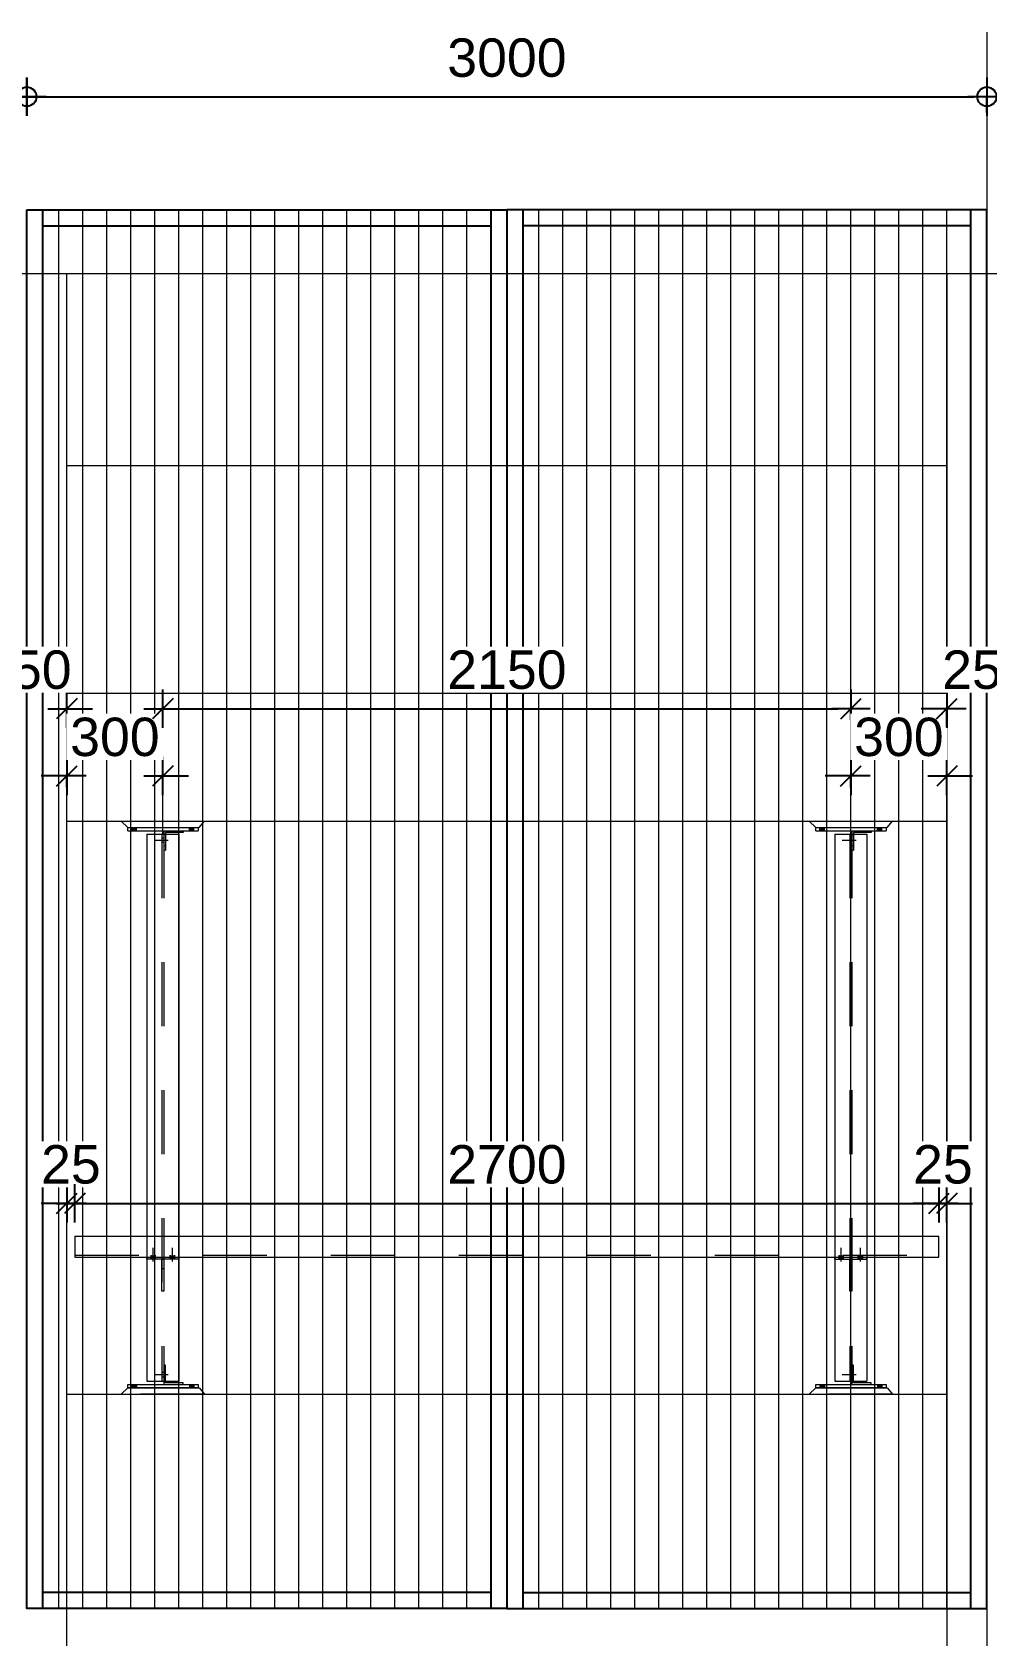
# Model space of a CAD drawing. Header units: millimetres. Extents: x 663313 to 1226001, y 1431724 to 1620898.
# Drawn here: x 663665.2 to 663668.18, y 1524735.12 to 1524740.13 of the extents above; entities that cross this region are included whole.
import ezdxf

# ---------------------------------------------------------------- set-up
doc = ezdxf.new("R2010")
doc.units = ezdxf.units.MM
for name, pattern in [('Grid Line', [22.225, 12.7, -3.175, 3.175, -3.175]), ('HIDDEN', [0.375, 0.25, -0.125]), ('XKITLINE00', [0]), ('XKITLINE02', [4, 2, -2])]:
    doc.linetypes.add(name, pattern=pattern)
doc.layers.get('Defpoints').update_dxf_attribs({"color": 140})
doc.layers.add('000 - D I M', color=1, linetype='Continuous')
doc.layers.add('DIM', color=1, linetype='Continuous')
for name, color, linetype, lineweight in [('A-FLOR-E', 2, 'Continuous', 9), ('A-GENM', 29, 'Continuous', 9), ('Bolt', 7, 'Continuous', 0), ('Part', 2, 'Continuous', 0), ('S-GRID', 1, 'Continuous', 9)]:
    doc.layers.add(name, color=color, linetype=linetype, lineweight=lineweight)
doc.styles.add('Arial', font='arial.ttf')
doc.dimstyles.new('Dim - 40 - Cen', dxfattribs={"dimscale": 0.04, "dimtxt": 3, "dimasz": 1, "dimexe": 0, "dimexo": 2.5, "dimgap": 1.5, "dimtad": 1, "dimdec": 0, "dimlfac": 1000, "dimzin": 1, "dimdsep": 46, "dimtxsty": 'Arial', "dimblk": 'CEN1', "dimcen": 0.09, "dimclrd": 1, "dimclre": 49, "dimclrt": 3, "dimadec": 0, "dimazin": 0, "dimtfac": 1, "dimtdec": 0, "dimtix": 1, "dimtofl": 0, "dimtmove": 2, "dimatfit": 3, "dimfxl": 1, "dimtfill": 1, "dimtfillclr": 256, "dimtolj": 1, "dimtzin": 0, "dimarcsym": 0})
doc.dimstyles.new('Dim - 40 - End', dxfattribs={"dimscale": 0.04, "dimtxt": 3, "dimasz": 1, "dimexe": 0, "dimexo": 2.5, "dimgap": 1.5, "dimtad": 1, "dimdec": 0, "dimlfac": 1000, "dimzin": 1, "dimdsep": 46, "dimtxsty": 'Arial', "dimblk": 'END', "dimcen": 0.09, "dimclrd": 1, "dimclre": 49, "dimclrt": 3, "dimadec": 0, "dimazin": 0, "dimtfac": 1, "dimtdec": 0, "dimtix": 1, "dimtofl": 0, "dimtmove": 2, "dimatfit": 3, "dimfxl": 1, "dimtfill": 1, "dimtfillclr": 256, "dimtolj": 1, "dimtzin": 0, "dimarcsym": 0})

# ---------------------------------------------------------------- blocks, each defined once
blk = doc.blocks.new('GM_Louver Grill Vertical Z1 - Z Profile-18225337-ENT 4 ELE-4 sheet')
at = {"layer": 'A-GENM', "color": 39}
blk.add_line((131839.2, 105680), (131839.2, 110050), dxfattribs=at)
blk = doc.blocks.new('4')
at = {"layer": 'DIM'}
for p, q in [((133213.9, 105680), (133213.9, 110050)), ((134614.2, 110050), (134614.2, 105680)), ((134714.2, 110050), (134714.2, 105680)), ((136114.5, 105680), (136114.5, 110050)), ((133213.9, 110000), (134614.2, 110000)), ((136114.5, 110000), (134714.2, 110000)), ((134614.2, 105730), (133213.9, 105730)), ((134714.2, 105730), (136114.5, 105730))]:
    blk.add_line(p, q, dxfattribs=at)
for points in [[(133163.9, 110050), (134664.2, 110050), (134664.2, 105680), (133163.9, 105680)], [(136164.5, 110050), (134664.2, 110050), (134664.2, 105680), (136164.5, 105680)]]:
    blk.add_lwpolyline(points, close=True, dxfattribs=at)
at = {"layer": 'A-GENM'}
for p in [(1425, 0), (1500, 0), (1575, 0), (1650, 0), (1725, 0), (1800, 0), (1875, 0), (1950, 0), (2025, 0), (2100, 0), (2175, 0), (2250, 0), (2325, 0), (2400, 0), (2475, 0), (2550, 0), (2625, 0), (2700, 0), (2925, 0), (3000, 0), (3075, 0), (3150, 0), (3225, 0), (3300, 0), (3375, 0), (3450, 0), (3525, 0), (3600, 0), (3675, 0), (3750, 0), (3825, 0), (3900, 0), (3975, 0), (4050, 0), (4125, 0), (4200, 0)]:
    blk.add_blockref('GM_Louver Grill Vertical Z1 - Z Profile-18225337-ENT 4 ELE-4 sheet', p, dxfattribs=at)
blk = doc.blocks.new('*A3166292')
at = {"layer": 'Part', "linetype": 'XKITLINE00', "lineweight": 0}
for p, q in [((471.413366, 88.530227), (471.413366, 87.880227)), ((471.413366, 88.530227), (498.413366, 88.530227)), ((498.413366, 87.880227), (498.413366, 88.530227)), ((471.413366, 87.880227), (498.413366, 87.880227))]:
    blk.add_line(p, q, dxfattribs=at)
at = {"layer": 'Part', "linetype": 'XKITLINE02', "lineweight": 0}
blk.add_line((471.413366, 87.940227), (498.413366, 87.940227), dxfattribs=at)
blk = doc.blocks.new('*A3170293')
at = {"layer": 'Part', "linetype": 'XKITLINE00', "lineweight": 0}
for p, q in [((473.663364, 101.130227), (473.663364, 88.530227)), ((473.663364, 101.130227), (474.663364, 101.130227)), ((474.663364, 101.130227), (474.663364, 88.530227)), ((473.663364, 87.820227), (473.663364, 84.030227)), ((474.663364, 87.820227), (474.663364, 84.030227)), ((473.663364, 84.030227), (474.663364, 84.030227))]:
    blk.add_line(p, q, dxfattribs=at)
at = {"layer": 'Part', "linetype": 'XKITLINE02', "lineweight": 0}
for p, q in [((474.133364, 101.130227), (474.133364, 84.030227)), ((474.193364, 101.130227), (474.193364, 84.030227)), ((473.663364, 88.530227), (473.663364, 87.820227)), ((474.663364, 88.530227), (474.663364, 87.820227))]:
    blk.add_line(p, q, dxfattribs=at)
blk = doc.blocks.new('*A3171294')
at = {"layer": 'Part', "linetype": 'XKITLINE00', "lineweight": 0}
for p, q in [((495.163364, 101.130227), (495.163364, 88.530227)), ((495.163364, 101.130227), (496.163364, 101.130227)), ((496.163364, 101.130227), (496.163364, 88.530227)), ((495.163364, 87.820227), (495.163364, 84.030227)), ((496.163364, 87.820227), (496.163364, 84.030227)), ((495.163364, 84.030227), (496.163364, 84.030227))]:
    blk.add_line(p, q, dxfattribs=at)
at = {"layer": 'Part', "linetype": 'XKITLINE02', "lineweight": 0}
for p, q in [((495.633364, 101.130227), (495.633364, 84.030227)), ((495.693364, 101.130227), (495.693364, 84.030227)), ((495.163364, 88.530227), (495.163364, 87.820227)), ((496.163364, 88.530227), (496.163364, 87.820227))]:
    blk.add_line(p, q, dxfattribs=at)
blk = doc.blocks.new('*A3180296')
at = {"layer": 'Part', "linetype": 'XKITLINE02', "lineweight": 0}
for p, q in [((495.743364, 84.530227), (495.693364, 84.530227)), ((495.693364, 84.530227), (495.693364, 84.030227)), ((495.743364, 84.030227), (495.743364, 84.530227)), ((495.693364, 83.930227), (496.293364, 83.930227))]:
    blk.add_line(p, q, dxfattribs=at)
at = {"layer": 'Part', "linetype": 'XKITLINE00', "lineweight": 0}
for p, q in [((495.693364, 84.030227), (495.693364, 83.930227)), ((495.743364, 83.980227), (495.743364, 84.030227)), ((496.293364, 83.980227), (495.743364, 83.980227)), ((496.293364, 83.930227), (496.293364, 83.980227))]:
    blk.add_line(p, q, dxfattribs=at)
blk = doc.blocks.new('*A3181297')
at = {"layer": 'Part', "linetype": 'XKITLINE00', "lineweight": 0}
for p, q in [((494.363364, 83.630227), (494.563364, 83.830227)), ((494.563364, 83.830227), (496.793364, 83.830227)), ((496.793364, 83.830227), (496.963364, 83.630227))]:
    blk.add_line(p, q, dxfattribs=at)
at = {"layer": 'Part', "linetype": 'XKITLINE02', "lineweight": 0}
blk.add_line((496.963364, 83.630227), (494.363364, 83.630227), dxfattribs=at)
blk = doc.blocks.new('*A3182298')
at = {"layer": 'Bolt', "linetype": 'XKITLINE02', "lineweight": 0}
for p, q in [((495.822564, 84.230227), (495.393364, 84.230227)), ((495.693364, 84.300227), (495.633364, 84.300227)), ((495.743364, 84.400227), (495.693364, 84.400227)), ((495.693364, 84.160227), (495.633364, 84.160227)), ((495.743364, 84.060227), (495.693364, 84.060227))]:
    blk.add_line(p, q, dxfattribs=at)
blk = doc.blocks.new('*A3183299')
at = {"layer": 'Bolt'}
for points in [[(494.833, 83.93), (494.833, 83.83), (494.693, 83.83), (494.693, 83.93)], [(496.633, 83.93), (496.633, 83.83), (496.493, 83.83), (496.493, 83.93)]]:
    blk.add_hatch(color=256, dxfattribs=at).paths.add_polyline_path(points, flags=17)
at = {"layer": 'Bolt', "linetype": 'XKITLINE00', "lineweight": 0}
for p, q in [((494.693, 83.93), (494.693, 83.83)), ((494.763, 83.93), (494.763, 83.83)), ((494.833, 83.93), (494.833, 83.83)), ((496.493, 83.93), (496.493, 83.83)), ((496.563, 83.93), (496.563, 83.83)), ((496.633, 83.93), (496.633, 83.83))]:
    blk.add_line(p, q, dxfattribs=at)
blk = doc.blocks.new('*A3184300')
at = {"layer": 'Bolt'}
for points in [[(473.793, 87.88), (473.793, 87.94), (473.933, 87.94), (473.933, 87.88)], [(473.793, 87.82), (473.793, 87.88), (473.933, 87.88), (473.933, 87.82)], [(474.393, 87.88), (474.393, 87.94), (474.533, 87.94), (474.533, 87.88)], [(474.393, 87.82), (474.393, 87.88), (474.533, 87.88), (474.533, 87.82)]]:
    blk.add_hatch(color=256, dxfattribs=at).paths.add_polyline_path(points, flags=17)
at = {"layer": 'Bolt', "linetype": 'XKITLINE00', "lineweight": 0}
for p, q in [((473.793, 87.88), (473.793, 87.94)), ((473.793, 87.82), (473.793, 87.88)), ((473.863, 87.741), (473.863, 88.17)), ((473.933, 87.88), (473.933, 87.94)), ((473.933, 87.82), (473.933, 87.88)), ((474.393, 87.88), (474.393, 87.94)), ((474.393, 87.82), (474.393, 87.88)), ((474.463, 87.741), (474.463, 88.17)), ((474.533, 87.88), (474.533, 87.94)), ((474.533, 87.82), (474.533, 87.88))]:
    blk.add_line(p, q, dxfattribs=at)
blk = doc.blocks.new('*A3185301')
at = {"layer": 'Part', "linetype": 'XKITLINE00', "lineweight": 0}
for p, q in [((473.663364, 87.820227), (473.663364, 87.880227)), ((474.663364, 87.820227), (473.663364, 87.820227)), ((474.663364, 87.880227), (474.663364, 87.820227))]:
    blk.add_line(p, q, dxfattribs=at)
at = {"layer": 'Part', "linetype": 'XKITLINE02', "lineweight": 0}
blk.add_line((473.663364, 87.880227), (474.663364, 87.880227), dxfattribs=at)
blk = doc.blocks.new('*A3186302')
at = {"layer": 'Part', "linetype": 'XKITLINE00', "lineweight": 0}
for p, q in [((474.133364, 87.820227), (474.193364, 87.820227)), ((474.133364, 86.820227), (474.133364, 87.820227)), ((474.193364, 87.820227), (474.193364, 86.820227)), ((474.133364, 87.520227), (474.193364, 87.520227)), ((474.193364, 86.820227), (474.133364, 86.820227))]:
    blk.add_line(p, q, dxfattribs=at)
blk = doc.blocks.new('*A3187303')
at = {"layer": 'Part', "linetype": 'XKITLINE00', "lineweight": 0}
for p, q in [((473.063364, 83.930227), (475.263364, 83.930227)), ((473.063364, 83.830227), (473.063364, 83.930227)), ((475.263364, 83.830227), (473.063364, 83.830227)), ((475.263364, 83.930227), (475.263364, 83.830227))]:
    blk.add_line(p, q, dxfattribs=at)
blk = doc.blocks.new('*A3188304')
at = {"layer": 'Part', "linetype": 'XKITLINE02', "lineweight": 0}
for p, q in [((474.243364, 84.530227), (474.193364, 84.530227)), ((474.193364, 84.530227), (474.193364, 84.030227)), ((474.243364, 84.030227), (474.243364, 84.530227)), ((474.193364, 83.930227), (474.793364, 83.930227))]:
    blk.add_line(p, q, dxfattribs=at)
at = {"layer": 'Part', "linetype": 'XKITLINE00', "lineweight": 0}
for p, q in [((474.193364, 84.030227), (474.193364, 83.930227)), ((474.243364, 83.980227), (474.243364, 84.030227)), ((474.793364, 83.980227), (474.243364, 83.980227)), ((474.793364, 83.930227), (474.793364, 83.980227))]:
    blk.add_line(p, q, dxfattribs=at)
blk = doc.blocks.new('*A3189305')
at = {"layer": 'Part', "linetype": 'XKITLINE00', "lineweight": 0}
for p, q in [((472.863364, 83.630227), (473.063364, 83.830227)), ((473.063364, 83.830227), (475.293364, 83.830227)), ((475.293364, 83.830227), (475.463364, 83.630227))]:
    blk.add_line(p, q, dxfattribs=at)
at = {"layer": 'Part', "linetype": 'XKITLINE02', "lineweight": 0}
blk.add_line((475.463364, 83.630227), (472.863364, 83.630227), dxfattribs=at)
blk = doc.blocks.new('*A3190306')
at = {"layer": 'Bolt', "linetype": 'XKITLINE02', "lineweight": 0}
for p, q in [((474.322564, 84.230227), (473.893364, 84.230227)), ((474.193364, 84.300227), (474.133364, 84.300227)), ((474.243364, 84.400227), (474.193364, 84.400227)), ((474.193364, 84.160227), (474.133364, 84.160227)), ((474.243364, 84.060227), (474.193364, 84.060227))]:
    blk.add_line(p, q, dxfattribs=at)
blk = doc.blocks.new('*A3191307')
at = {"layer": 'Bolt'}
for points in [[(473.333, 83.93), (473.333, 83.83), (473.193, 83.83), (473.193, 83.93)], [(475.133, 83.93), (475.133, 83.83), (474.993, 83.83), (474.993, 83.93)]]:
    blk.add_hatch(color=256, dxfattribs=at).paths.add_polyline_path(points, flags=17)
at = {"layer": 'Bolt', "linetype": 'XKITLINE00', "lineweight": 0}
for p, q in [((473.193, 83.93), (473.193, 83.83)), ((473.263, 83.93), (473.263, 83.83)), ((473.333, 83.93), (473.333, 83.83)), ((474.993, 83.93), (474.993, 83.83)), ((475.063, 83.93), (475.063, 83.83)), ((475.133, 83.93), (475.133, 83.83))]:
    blk.add_line(p, q, dxfattribs=at)
blk = doc.blocks.new('*A3192308')
at = {"layer": 'Bolt'}
for points in [[(494.833, 101.33), (494.833, 101.23), (494.693, 101.23), (494.693, 101.33)], [(496.633, 101.33), (496.633, 101.23), (496.493, 101.23), (496.493, 101.33)]]:
    blk.add_hatch(color=256, dxfattribs=at).paths.add_polyline_path(points, flags=17)
at = {"layer": 'Bolt', "linetype": 'XKITLINE00', "lineweight": 0}
for p, q in [((494.693, 101.23), (494.693, 101.33)), ((494.763, 101.23), (494.763, 101.33)), ((494.833, 101.23), (494.833, 101.33)), ((496.493, 101.23), (496.493, 101.33)), ((496.563, 101.23), (496.563, 101.33)), ((496.633, 101.23), (496.633, 101.33))]:
    blk.add_line(p, q, dxfattribs=at)
blk = doc.blocks.new('*A3193309')
at = {"layer": 'Bolt', "linetype": 'XKITLINE02', "lineweight": 0}
for p, q in [((495.822564, 100.930227), (495.393364, 100.930227)), ((495.693364, 101.000227), (495.633364, 101.000227)), ((495.693364, 100.860227), (495.633364, 100.860227)), ((495.743364, 101.100227), (495.693364, 101.100227)), ((495.743364, 100.760227), (495.693364, 100.760227))]:
    blk.add_line(p, q, dxfattribs=at)
blk = doc.blocks.new('*A3194310')
at = {"layer": 'Part', "linetype": 'XKITLINE00', "lineweight": 0}
for p, q in [((494.563364, 101.330227), (494.363364, 101.530227)), ((494.563364, 101.330227), (496.793364, 101.330227)), ((496.793364, 101.330227), (496.963364, 101.530227))]:
    blk.add_line(p, q, dxfattribs=at)
at = {"layer": 'Part', "linetype": 'XKITLINE02', "lineweight": 0}
blk.add_line((494.363364, 101.530227), (496.963364, 101.530227), dxfattribs=at)
blk = doc.blocks.new('*A3195311')
at = {"layer": 'Part', "linetype": 'XKITLINE00', "lineweight": 0}
for p, q in [((495.693364, 101.230227), (495.693364, 101.130227)), ((496.293364, 101.230227), (496.293364, 101.180227)), ((496.293364, 101.180227), (495.743364, 101.180227)), ((495.743364, 101.180227), (495.743364, 101.130227))]:
    blk.add_line(p, q, dxfattribs=at)
at = {"layer": 'Part', "linetype": 'XKITLINE02', "lineweight": 0}
for p, q in [((495.693364, 101.230227), (496.293364, 101.230227)), ((495.693364, 101.130227), (495.693364, 100.630227)), ((495.743364, 101.130227), (495.743364, 100.630227)), ((495.693364, 100.630227), (495.743364, 100.630227))]:
    blk.add_line(p, q, dxfattribs=at)
blk = doc.blocks.new('*A3196312')
at = {"layer": 'Part', "linetype": 'XKITLINE00', "lineweight": 0}
for p, q in [((494.563364, 101.230227), (494.563364, 101.330227)), ((494.563364, 101.330227), (496.763364, 101.330227)), ((494.563364, 101.230227), (496.763364, 101.230227)), ((496.763364, 101.330227), (496.763364, 101.230227))]:
    blk.add_line(p, q, dxfattribs=at)
blk = doc.blocks.new('*A3204313')
at = {"layer": 'Bolt'}
for points in [[(473.333, 101.33), (473.333, 101.23), (473.193, 101.23), (473.193, 101.33)], [(475.133, 101.33), (475.133, 101.23), (474.993, 101.23), (474.993, 101.33)]]:
    blk.add_hatch(color=256, dxfattribs=at).paths.add_polyline_path(points, flags=17)
at = {"layer": 'Bolt', "linetype": 'XKITLINE00', "lineweight": 0}
for p, q in [((473.193, 101.23), (473.193, 101.33)), ((473.263, 101.23), (473.263, 101.33)), ((473.333, 101.23), (473.333, 101.33)), ((474.993, 101.23), (474.993, 101.33)), ((475.063, 101.23), (475.063, 101.33)), ((475.133, 101.23), (475.133, 101.33))]:
    blk.add_line(p, q, dxfattribs=at)
blk = doc.blocks.new('*A3205314')
at = {"layer": 'Bolt', "linetype": 'XKITLINE02', "lineweight": 0}
for p, q in [((474.322564, 100.930227), (473.893364, 100.930227)), ((474.193364, 101.000227), (474.133364, 101.000227)), ((474.193364, 100.860227), (474.133364, 100.860227)), ((474.243364, 101.100227), (474.193364, 101.100227)), ((474.243364, 100.760227), (474.193364, 100.760227))]:
    blk.add_line(p, q, dxfattribs=at)
blk = doc.blocks.new('*A3206315')
at = {"layer": 'Part', "linetype": 'XKITLINE00', "lineweight": 0}
for p, q in [((473.063364, 101.330227), (472.863364, 101.530227)), ((473.063364, 101.330227), (475.293364, 101.330227)), ((475.293364, 101.330227), (475.463364, 101.530227))]:
    blk.add_line(p, q, dxfattribs=at)
at = {"layer": 'Part', "linetype": 'XKITLINE02', "lineweight": 0}
blk.add_line((472.863364, 101.530227), (475.463364, 101.530227), dxfattribs=at)
blk = doc.blocks.new('*A3207316')
at = {"layer": 'Part', "linetype": 'XKITLINE00', "lineweight": 0}
for p, q in [((474.193364, 101.230227), (474.193364, 101.130227)), ((474.793364, 101.230227), (474.793364, 101.180227)), ((474.793364, 101.180227), (474.243364, 101.180227)), ((474.243364, 101.180227), (474.243364, 101.130227))]:
    blk.add_line(p, q, dxfattribs=at)
at = {"layer": 'Part', "linetype": 'XKITLINE02', "lineweight": 0}
for p, q in [((474.193364, 101.230227), (474.793364, 101.230227)), ((474.193364, 101.130227), (474.193364, 100.630227)), ((474.243364, 101.130227), (474.243364, 100.630227)), ((474.193364, 100.630227), (474.243364, 100.630227))]:
    blk.add_line(p, q, dxfattribs=at)
blk = doc.blocks.new('*A3208317')
at = {"layer": 'Part', "linetype": 'XKITLINE00', "lineweight": 0}
for p, q in [((473.063364, 101.230227), (473.063364, 101.330227)), ((473.063364, 101.330227), (475.263364, 101.330227)), ((473.063364, 101.230227), (475.263364, 101.230227)), ((475.263364, 101.330227), (475.263364, 101.230227))]:
    blk.add_line(p, q, dxfattribs=at)
blk = doc.blocks.new('*A3230331')
at = {"layer": 'Bolt'}
for points in [[(495.293, 87.88), (495.293, 87.94), (495.433, 87.94), (495.433, 87.88)], [(495.293, 87.82), (495.293, 87.88), (495.433, 87.88), (495.433, 87.82)], [(495.893, 87.88), (495.893, 87.94), (496.033, 87.94), (496.033, 87.88)], [(495.893, 87.82), (495.893, 87.88), (496.033, 87.88), (496.033, 87.82)]]:
    blk.add_hatch(color=256, dxfattribs=at).paths.add_polyline_path(points, flags=17)
at = {"layer": 'Bolt', "linetype": 'XKITLINE00', "lineweight": 0}
for p, q in [((495.293, 87.88), (495.293, 87.94)), ((495.293, 87.82), (495.293, 87.88)), ((495.363, 87.741), (495.363, 88.17)), ((495.433, 87.88), (495.433, 87.94)), ((495.433, 87.82), (495.433, 87.88)), ((495.893, 87.88), (495.893, 87.94)), ((495.893, 87.82), (495.893, 87.88)), ((495.963, 87.741), (495.963, 88.17)), ((496.033, 87.88), (496.033, 87.94)), ((496.033, 87.82), (496.033, 87.88))]:
    blk.add_line(p, q, dxfattribs=at)
blk = doc.blocks.new('*A3231332')
at = {"layer": 'Part', "linetype": 'XKITLINE00', "lineweight": 0}
for p, q in [((495.163364, 87.820227), (495.163364, 87.880227)), ((495.163364, 87.820227), (496.163364, 87.820227)), ((496.163364, 87.820227), (496.163364, 87.880227))]:
    blk.add_line(p, q, dxfattribs=at)
at = {"layer": 'Part', "linetype": 'XKITLINE02', "lineweight": 0}
blk.add_line((495.163364, 87.880227), (496.163364, 87.880227), dxfattribs=at)
blk = doc.blocks.new('*A3232333')
at = {"layer": 'Part', "linetype": 'XKITLINE00', "lineweight": 0}
for p, q in [((495.633364, 87.820227), (495.693364, 87.820227)), ((495.633364, 86.820227), (495.633364, 87.820227)), ((495.693364, 87.820227), (495.693364, 86.820227)), ((495.633364, 87.520227), (495.693364, 87.520227)), ((495.693364, 86.820227), (495.633364, 86.820227))]:
    blk.add_line(p, q, dxfattribs=at)
blk = doc.blocks.new('*A3233334')
at = {"layer": 'Part', "linetype": 'XKITLINE00', "lineweight": 0}
for p, q in [((494.563364, 83.930227), (496.763364, 83.930227)), ((494.563364, 83.830227), (494.563364, 83.930227)), ((496.763364, 83.830227), (494.563364, 83.830227)), ((496.763364, 83.930227), (496.763364, 83.830227))]:
    blk.add_line(p, q, dxfattribs=at)
blk = doc.blocks.new('CEN1')
at = {"color": 1}
for p, q in [((0, 1.5), (0, -1.5)), ((1.5, 0), (-1.5, 0))]:
    blk.add_line(p, q, dxfattribs=at)
at = {"color": 3}
blk.add_circle((0, 0), 0.75, dxfattribs=at)
blk = doc.blocks.new('*D4017')
at = {"layer": '000 - D I M', "color": 49, "lineweight": -2, "transparency": 16777216}
for p, q in [((663663.5866, 1524739.9252), (663663.5866, 1524739.9317)), ((663665.1816, 1524739.9097), (663665.1816, 1524739.9317))]:
    blk.add_line(p, q, dxfattribs=at)
at = {"layer": '000 - D I M', "color": 1, "lineweight": -2, "transparency": 16777216}
blk.add_line((663663.6266, 1524739.9317), (663665.1416, 1524739.9317), dxfattribs=at)
at = {"layer": 'Defpoints', "color": 0, "transparency": 16777216}
for p in [(663665.1816, 1524739.9317), (663663.5866, 1524739.8252), (663665.1816, 1524739.8097)]:
    blk.add_point(p, dxfattribs=at)
at = {"layer": '000 - D I M', "color": 1, "lineweight": -2, "transparency": 16777216, "xscale": 0.04, "yscale": 0.04, "zscale": 0.04, "rotation": 180}
blk.add_blockref('CEN1', (663663.5866, 1524739.9317), dxfattribs=at)
at = {"layer": '000 - D I M', "color": 1, "lineweight": -2, "transparency": 16777216, "xscale": 0.04, "yscale": 0.04, "zscale": 0.04}
blk.add_blockref('CEN1', (663665.1816, 1524739.9317), dxfattribs=at)
at = {"layer": '000 - D I M', "color": 3, "transparency": 16777216, "insert": (663664.3841, 1524740.053), "char_height": 0.12, "attachment_point": 5, "style": 'Arial', "bg_fill": 3, "box_fill_scale": 1.1, "bg_fill_color": 256, "bg_fill_true_color": 13158600, "bg_fill_transparency": 0}
blk.add_mtext('\\A1;1595', dxfattribs=at)
blk = doc.blocks.new('*D4018')
at = {"layer": '000 - D I M', "color": 49, "lineweight": -2, "transparency": 16777216}
for p, q in [((663665.1816, 1524739.9097), (663665.1816, 1524739.9317)), ((663668.1816, 1524739.8821), (663668.1816, 1524739.9317))]:
    blk.add_line(p, q, dxfattribs=at)
at = {"layer": '000 - D I M', "color": 1, "lineweight": -2, "transparency": 16777216}
blk.add_line((663665.2216, 1524739.9317), (663668.1416, 1524739.9317), dxfattribs=at)
at = {"layer": 'Defpoints', "color": 0, "transparency": 16777216}
for p in [(663668.1816, 1524739.9317), (663665.1816, 1524739.8097), (663668.1816, 1524739.7821)]:
    blk.add_point(p, dxfattribs=at)
at = {"layer": '000 - D I M', "color": 1, "lineweight": -2, "transparency": 16777216, "xscale": 0.04, "yscale": 0.04, "zscale": 0.04, "rotation": 180}
blk.add_blockref('CEN1', (663665.1816, 1524739.9317), dxfattribs=at)
at = {"layer": '000 - D I M', "color": 1, "lineweight": -2, "transparency": 16777216, "xscale": 0.04, "yscale": 0.04, "zscale": 0.04}
blk.add_blockref('CEN1', (663668.1816, 1524739.9317), dxfattribs=at)
at = {"layer": '000 - D I M', "color": 3, "transparency": 16777216, "insert": (663666.6816, 1524740.053), "char_height": 0.12, "attachment_point": 5, "style": 'Arial', "bg_fill": 3, "box_fill_scale": 1.1, "bg_fill_color": 256, "bg_fill_true_color": 13158600, "bg_fill_transparency": 0}
blk.add_mtext('\\A1;3000', dxfattribs=at)
blk = doc.blocks.new('END')
at = {"color": 1}
for p, q in [((0, 1.5), (0, -1.5)), ((1.5, 0), (-1.5, 0))]:
    blk.add_line(p, q, dxfattribs=at)
at = {"color": 3}
blk.add_line((-0.8, -0.8), (0.8, 0.8), dxfattribs=at)
blk = doc.blocks.new('*D3972')
at = {"layer": '000 - D I M', "color": 1, "lineweight": -2, "transparency": 16777216}
for p, q in [((663665.0164, 1524738.0194), (663664.9764, 1524738.0194)), ((663665.3466, 1524738.0194), (663665.3866, 1524738.0194))]:
    blk.add_line(p, q, dxfattribs=at)
at = {"layer": '000 - D I M', "color": 49, "lineweight": -2, "transparency": 16777216}
for p, q in [((663665.0564, 1524737.9812), (663665.0564, 1524738.0194)), ((663665.3066, 1524737.9812), (663665.3066, 1524738.0194))]:
    blk.add_line(p, q, dxfattribs=at)
at = {"layer": 'Defpoints', "color": 0, "transparency": 16777216}
for p in [(663665.3066, 1524738.0194), (663665.0564, 1524737.8812), (663665.3066, 1524737.8812)]:
    blk.add_point(p, dxfattribs=at)
at = {"layer": '000 - D I M', "color": 1, "lineweight": -2, "transparency": 16777216, "xscale": 0.04, "yscale": 0.04, "zscale": 0.04}
blk.add_blockref('END', (663665.0564, 1524738.0194), dxfattribs=at)
at = {"layer": '000 - D I M', "color": 1, "lineweight": -2, "transparency": 16777216, "xscale": 0.04, "yscale": 0.04, "zscale": 0.04, "rotation": 180}
blk.add_blockref('END', (663665.3066, 1524738.0194), dxfattribs=at)
at = {"layer": '000 - D I M', "color": 3, "transparency": 16777216, "insert": (663665.1815, 1524738.1407), "char_height": 0.12, "attachment_point": 5, "style": 'Arial', "bg_fill": 3, "box_fill_scale": 1.1, "bg_fill_color": 256, "bg_fill_true_color": 13158600, "bg_fill_transparency": 0}
blk.add_mtext('\\A1;250', dxfattribs=at)
blk = doc.blocks.new('*D3973')
at = {"layer": '000 - D I M', "color": 1, "lineweight": -2, "transparency": 16777216}
for p, q in [((663665.2666, 1524737.8093), (663665.2266, 1524737.8093)), ((663665.6466, 1524737.8093), (663665.6866, 1524737.8093))]:
    blk.add_line(p, q, dxfattribs=at)
at = {"layer": '000 - D I M', "color": 49, "lineweight": -2, "transparency": 16777216}
for p, q in [((663665.3066, 1524737.7741), (663665.3066, 1524737.8093)), ((663665.6066, 1524737.7741), (663665.6066, 1524737.8093))]:
    blk.add_line(p, q, dxfattribs=at)
at = {"layer": 'Defpoints', "color": 0, "transparency": 16777216}
for p in [(663665.6066, 1524737.8093), (663665.3066, 1524737.6741), (663665.6066, 1524737.6741)]:
    blk.add_point(p, dxfattribs=at)
at = {"layer": '000 - D I M', "color": 1, "lineweight": -2, "transparency": 16777216, "xscale": 0.04, "yscale": 0.04, "zscale": 0.04}
blk.add_blockref('END', (663665.3066, 1524737.8093), dxfattribs=at)
at = {"layer": '000 - D I M', "color": 1, "lineweight": -2, "transparency": 16777216, "xscale": 0.04, "yscale": 0.04, "zscale": 0.04, "rotation": 180}
blk.add_blockref('END', (663665.6066, 1524737.8093), dxfattribs=at)
at = {"layer": '000 - D I M', "color": 3, "transparency": 16777216, "insert": (663665.4566, 1524737.9307), "char_height": 0.12, "attachment_point": 5, "style": 'Arial', "bg_fill": 3, "box_fill_scale": 1.1, "bg_fill_color": 256, "bg_fill_true_color": 13158600, "bg_fill_transparency": 0}
blk.add_mtext('\\A1;300', dxfattribs=at)
blk = doc.blocks.new('*D3974')
at = {"layer": '000 - D I M', "color": 49, "lineweight": -2, "transparency": 16777216}
for p, q in [((663665.6066, 1524737.9845), (663665.6066, 1524738.0194)), ((663667.7566, 1524737.9845), (663667.7566, 1524738.0194))]:
    blk.add_line(p, q, dxfattribs=at)
at = {"layer": '000 - D I M', "color": 1, "lineweight": -2, "transparency": 16777216}
blk.add_line((663665.6466, 1524738.0194), (663667.7166, 1524738.0194), dxfattribs=at)
at = {"layer": 'Defpoints', "color": 0, "transparency": 16777216}
for p in [(663667.7566, 1524738.0194), (663665.6066, 1524737.8845), (663667.7566, 1524737.8845)]:
    blk.add_point(p, dxfattribs=at)
at = {"layer": '000 - D I M', "color": 1, "lineweight": -2, "transparency": 16777216, "xscale": 0.04, "yscale": 0.04, "zscale": 0.04, "rotation": 180}
blk.add_blockref('END', (663665.6066, 1524738.0194), dxfattribs=at)
at = {"layer": '000 - D I M', "color": 1, "lineweight": -2, "transparency": 16777216, "xscale": 0.04, "yscale": 0.04, "zscale": 0.04}
blk.add_blockref('END', (663667.7566, 1524738.0194), dxfattribs=at)
at = {"layer": '000 - D I M', "color": 3, "transparency": 16777216, "insert": (663666.6816, 1524738.1407), "char_height": 0.12, "attachment_point": 5, "style": 'Arial', "bg_fill": 3, "box_fill_scale": 1.1, "bg_fill_color": 256, "bg_fill_true_color": 13158600, "bg_fill_transparency": 0}
blk.add_mtext('\\A1;2150', dxfattribs=at)
blk = doc.blocks.new('*D3975')
at = {"layer": '000 - D I M', "color": 1, "lineweight": -2, "transparency": 16777216}
for p, q in [((663667.7164, 1524737.8093), (663667.6764, 1524737.8093)), ((663668.0966, 1524737.8093), (663668.1366, 1524737.8093))]:
    blk.add_line(p, q, dxfattribs=at)
at = {"layer": '000 - D I M', "color": 49, "lineweight": -2, "transparency": 16777216}
for p, q in [((663667.7564, 1524737.7731), (663667.7564, 1524737.8093)), ((663668.0566, 1524737.7731), (663668.0566, 1524737.8093))]:
    blk.add_line(p, q, dxfattribs=at)
at = {"layer": 'Defpoints', "color": 0, "transparency": 16777216}
for p in [(663668.0566, 1524737.8093), (663667.7564, 1524737.6731), (663668.0566, 1524737.6731)]:
    blk.add_point(p, dxfattribs=at)
at = {"layer": '000 - D I M', "color": 1, "lineweight": -2, "transparency": 16777216, "xscale": 0.04, "yscale": 0.04, "zscale": 0.04}
blk.add_blockref('END', (663667.7564, 1524737.8093), dxfattribs=at)
at = {"layer": '000 - D I M', "color": 1, "lineweight": -2, "transparency": 16777216, "xscale": 0.04, "yscale": 0.04, "zscale": 0.04, "rotation": 180}
blk.add_blockref('END', (663668.0566, 1524737.8093), dxfattribs=at)
at = {"layer": '000 - D I M', "color": 3, "transparency": 16777216, "insert": (663667.9065, 1524737.9307), "char_height": 0.12, "attachment_point": 5, "style": 'Arial', "bg_fill": 3, "box_fill_scale": 1.1, "bg_fill_color": 256, "bg_fill_true_color": 13158600, "bg_fill_transparency": 0}
blk.add_mtext('\\A1;300', dxfattribs=at)
blk = doc.blocks.new('*D3976')
at = {"layer": '000 - D I M', "color": 1, "lineweight": -2, "transparency": 16777216}
for p, q in [((663668.0164, 1524738.0194), (663667.9764, 1524738.0194)), ((663668.3466, 1524738.0194), (663668.3866, 1524738.0194))]:
    blk.add_line(p, q, dxfattribs=at)
at = {"layer": '000 - D I M', "color": 49, "lineweight": -2, "transparency": 16777216}
for p, q in [((663668.0564, 1524737.9631), (663668.0564, 1524738.0194)), ((663668.3066, 1524737.9631), (663668.3066, 1524738.0194))]:
    blk.add_line(p, q, dxfattribs=at)
at = {"layer": 'Defpoints', "color": 0, "transparency": 16777216}
for p in [(663668.3066, 1524738.0194), (663668.0564, 1524737.8631), (663668.3066, 1524737.8631)]:
    blk.add_point(p, dxfattribs=at)
at = {"layer": '000 - D I M', "color": 1, "lineweight": -2, "transparency": 16777216, "xscale": 0.04, "yscale": 0.04, "zscale": 0.04}
blk.add_blockref('END', (663668.0564, 1524738.0194), dxfattribs=at)
at = {"layer": '000 - D I M', "color": 1, "lineweight": -2, "transparency": 16777216, "xscale": 0.04, "yscale": 0.04, "zscale": 0.04, "rotation": 180}
blk.add_blockref('END', (663668.3066, 1524738.0194), dxfattribs=at)
at = {"layer": '000 - D I M', "color": 3, "transparency": 16777216, "insert": (663668.1815, 1524738.1407), "char_height": 0.12, "attachment_point": 5, "style": 'Arial', "bg_fill": 3, "box_fill_scale": 1.1, "bg_fill_color": 256, "bg_fill_true_color": 13158600, "bg_fill_transparency": 0}
blk.add_mtext('\\A1;250', dxfattribs=at)
blk = doc.blocks.new('*D3986')
at = {"layer": '000 - D I M', "color": 1, "lineweight": -2, "transparency": 16777216}
for p, q in [((663665.2666, 1524736.4739), (663665.2266, 1524736.4739)), ((663665.3716, 1524736.4739), (663665.4116, 1524736.4739))]:
    blk.add_line(p, q, dxfattribs=at)
at = {"layer": '000 - D I M', "color": 49, "lineweight": -2, "transparency": 16777216}
for p, q in [((663665.3066, 1524736.4728), (663665.3066, 1524736.4739)), ((663665.3316, 1524736.4711), (663665.3316, 1524736.4739))]:
    blk.add_line(p, q, dxfattribs=at)
at = {"layer": 'Defpoints', "color": 0, "transparency": 16777216}
for p in [(663665.3316, 1524736.4739), (663665.3066, 1524736.3728), (663665.3316, 1524736.3711)]:
    blk.add_point(p, dxfattribs=at)
at = {"layer": '000 - D I M', "color": 1, "lineweight": -2, "transparency": 16777216, "xscale": 0.04, "yscale": 0.04, "zscale": 0.04}
blk.add_blockref('END', (663665.3066, 1524736.4739), dxfattribs=at)
at = {"layer": '000 - D I M', "color": 1, "lineweight": -2, "transparency": 16777216, "xscale": 0.04, "yscale": 0.04, "zscale": 0.04, "rotation": 180}
blk.add_blockref('END', (663665.3316, 1524736.4739), dxfattribs=at)
at = {"layer": '000 - D I M', "color": 3, "transparency": 16777216, "insert": (663665.3191, 1524736.5951), "char_height": 0.12, "attachment_point": 5, "style": 'Arial', "bg_fill": 3, "box_fill_scale": 1.1, "bg_fill_color": 256, "bg_fill_true_color": 13158600, "bg_fill_transparency": 0}
blk.add_mtext('\\A1;25', dxfattribs=at)
blk = doc.blocks.new('*D3987')
at = {"layer": '000 - D I M', "color": 49, "lineweight": -2, "transparency": 16777216}
for p, q in [((663665.3316, 1524736.4711), (663665.3316, 1524736.4739)), ((663668.0316, 1524736.4711), (663668.0316, 1524736.4739))]:
    blk.add_line(p, q, dxfattribs=at)
at = {"layer": '000 - D I M', "color": 1, "lineweight": -2, "transparency": 16777216}
blk.add_line((663665.3716, 1524736.4739), (663667.9916, 1524736.4739), dxfattribs=at)
at = {"layer": 'Defpoints', "color": 0, "transparency": 16777216}
for p in [(663668.0316, 1524736.4739), (663665.3316, 1524736.3711), (663668.0316, 1524736.3711)]:
    blk.add_point(p, dxfattribs=at)
at = {"layer": '000 - D I M', "color": 1, "lineweight": -2, "transparency": 16777216, "xscale": 0.04, "yscale": 0.04, "zscale": 0.04, "rotation": 180}
blk.add_blockref('END', (663665.3316, 1524736.4739), dxfattribs=at)
at = {"layer": '000 - D I M', "color": 1, "lineweight": -2, "transparency": 16777216, "xscale": 0.04, "yscale": 0.04, "zscale": 0.04}
blk.add_blockref('END', (663668.0316, 1524736.4739), dxfattribs=at)
at = {"layer": '000 - D I M', "color": 3, "transparency": 16777216, "insert": (663666.6816, 1524736.5951), "char_height": 0.12, "attachment_point": 5, "style": 'Arial', "bg_fill": 3, "box_fill_scale": 1.1, "bg_fill_color": 256, "bg_fill_true_color": 13158600, "bg_fill_transparency": 0}
blk.add_mtext('\\A1;2700', dxfattribs=at)
blk = doc.blocks.new('*D3988')
at = {"layer": '000 - D I M', "color": 1, "lineweight": -2, "transparency": 16777216}
for p, q in [((663667.9916, 1524736.4739), (663667.9516, 1524736.4739)), ((663668.0964, 1524736.4739), (663668.1364, 1524736.4739))]:
    blk.add_line(p, q, dxfattribs=at)
at = {"layer": '000 - D I M', "color": 49, "lineweight": -2, "transparency": 16777216}
for p, q in [((663668.0316, 1524736.4711), (663668.0316, 1524736.4739)), ((663668.0564, 1524736.4711), (663668.0564, 1524736.4739))]:
    blk.add_line(p, q, dxfattribs=at)
at = {"layer": 'Defpoints', "color": 0, "transparency": 16777216}
for p in [(663668.0564, 1524736.4739), (663668.0316, 1524736.3711), (663668.0564, 1524736.3711)]:
    blk.add_point(p, dxfattribs=at)
at = {"layer": '000 - D I M', "color": 1, "lineweight": -2, "transparency": 16777216, "xscale": 0.04, "yscale": 0.04, "zscale": 0.04}
blk.add_blockref('END', (663668.0316, 1524736.4739), dxfattribs=at)
at = {"layer": '000 - D I M', "color": 1, "lineweight": -2, "transparency": 16777216, "xscale": 0.04, "yscale": 0.04, "zscale": 0.04, "rotation": 180}
blk.add_blockref('END', (663668.0564, 1524736.4739), dxfattribs=at)
at = {"layer": '000 - D I M', "color": 3, "transparency": 16777216, "insert": (663668.044, 1524736.5951), "char_height": 0.12, "attachment_point": 5, "style": 'Arial', "bg_fill": 3, "box_fill_scale": 1.1, "bg_fill_color": 256, "bg_fill_true_color": 13158600, "bg_fill_transparency": 0}
blk.add_mtext('\\A1;25', dxfattribs=at)

msp = doc.modelspace()

# ---------------------------------------------------------------- linework, layer by layer
at = {"layer": 'A-FLOR-E', "color": 1, "linetype": 'HIDDEN', "ltscale": 20}
msp.add_lwpolyline([(663668.3066, 1524735.2081), (663668.3066, 1524739.3781), (663668.1816, 1524739.3781)], dxfattribs=at)
at = {"layer": 'Part', "linetype": 'XKITLINE00', "lineweight": 0}
for p, q in [((663668.0566, 1524739.3781), (663665.3066, 1524739.3781)), ((663668.0566, 1524738.7781), (663665.3066, 1524738.7781)), ((663665.3066, 1524738.0681), (663668.0566, 1524738.0681)), ((663665.3066, 1524737.6681), (663668.0566, 1524737.6681)), ((663665.3066, 1524735.8781), (663668.0564, 1524735.8781))]:
    msp.add_line(p, q, dxfattribs=at)
at = {"layer": 'S-GRID', "color": 251, "linetype": 'Grid Line'}
msp.add_line((663668.1816, 1524740.1336), (663668.1816, 1524731.7681), dxfattribs=at)
at = {"layer": 'S-GRID', "color": 1, "linetype": 'HIDDEN', "ltscale": 10}
for p, q in [((663665.6066, 1524737.6281), (663665.6066, 1524737.9875)), ((663667.7566, 1524737.6281), (663667.7566, 1524737.9875))]:
    msp.add_line(p, q, dxfattribs=at)
at = {"layer": 'S-GRID', "color": 4}
for points in [[(663665.3066, 1524731.7681), (663665.3066, 1524739.3781), (663665.0566, 1524739.3781), (663665.0566, 1524731.7681)], [(663668.1816, 1524739.3781), (663668.0566, 1524739.3781), (663668.0566, 1524731.7681)]]:
    msp.add_lwpolyline(points, dxfattribs=at)

# ---------------------------------------------------------------- block references
at = {"xscale": 0.001, "yscale": 0.001, "zscale": 0.001}
msp.add_blockref('4', (663532.0172, 1524629.5281), dxfattribs=at)
at = {"lineweight": 0, "xscale": 0.1, "yscale": 0.1, "zscale": 0.1}
for name, p in [('*A3206315', (663618.1903, 1524727.515)), ('*A3208317', (663618.1903, 1524727.515)), ('*A3204313', (663618.1903, 1524727.515)), ('*A3207316', (663618.1903, 1524727.515)), ('*A3194310', (663618.1903, 1524727.515)), ('*A3196312', (663618.1903, 1524727.515)), ('*A3192308', (663618.1903, 1524727.515)), ('*A3195311', (663618.1903, 1524727.515)), ('*A3170293', (663618.1903, 1524727.515)), ('*A3205314', (663618.1903, 1524727.515)), ('*A3171294', (663618.1903, 1524727.515)), ('*A3193309', (663618.1903, 1524727.515)), ('*A3166292', (663618.1903, 1524727.518)), ('*A3184300', (663618.1903, 1524727.518)), ('*A3230331', (663618.1903, 1524727.518)), ('*A3185301', (663618.1903, 1524727.518)), ('*A3186302', (663618.1903, 1524727.518)), ('*A3231332', (663618.1903, 1524727.518)), ('*A3232333', (663618.1903, 1524727.518)), ('*A3190306', (663618.1903, 1524727.515)), ('*A3188304', (663618.1903, 1524727.515)), ('*A3182298', (663618.1903, 1524727.515)), ('*A3180296', (663618.1903, 1524727.515)), ('*A3189305', (663618.1903, 1524727.515)), ('*A3187303', (663618.1903, 1524727.515)), ('*A3191307', (663618.1903, 1524727.515)), ('*A3181297', (663618.1903, 1524727.515)), ('*A3233334', (663618.1903, 1524727.515)), ('*A3183299', (663618.1903, 1524727.515))]:
    msp.add_blockref(name, p, dxfattribs=at)

# ---------------------------------------------------------------- dimensions: what is measured, and where the dimension line sits
at = {"layer": '000 - D I M'}
dim = msp.add_linear_dim(base=(663665.1816, 1524739.9317), p1=(663663.5866, 1524739.8252), p2=(663665.1816, 1524739.8097), dimstyle='Dim - 40 - Cen', dxfattribs=at)
dim.commit()
dim.dimension.update_dxf_attribs({"geometry": '*D4017', "text_midpoint": (663664.3841, 1524740.053)})

# ---------------------------------------------------------------- next in the draw order: dimensions: what is measured, and where the dimension line sits
for base, p1, p2, dimstyle, picture, middle in [((663668.1816, 1524739.9317), (663665.1816, 1524739.8097), (663668.1816, 1524739.7821), 'Dim - 40 - Cen', '*D4018', (663666.6816, 1524740.053)), ((663665.3066, 1524738.0194), (663665.0564, 1524737.8812), (663665.3066, 1524737.8812), 'Dim - 40 - End', '*D3972', (663665.1815, 1524738.1407)), ((663665.3316, 1524736.4739), (663665.3066, 1524736.3728), (663665.3316, 1524736.3711), 'Dim - 40 - End', '*D3986', (663665.3191, 1524736.5951))]:
    dim = msp.add_linear_dim(base=base, p1=p1, p2=p2, dimstyle=dimstyle, dxfattribs=at)
    dim.commit()
    dim.dimension.update_dxf_attribs({"geometry": picture, "text_midpoint": middle})

# ---------------------------------------------------------------- next in the draw order: dimensions: what is measured, and where the dimension line sits
for base, p1, p2, picture, middle in [((663665.6066, 1524737.8093), (663665.3066, 1524737.6741), (663665.6066, 1524737.6741), '*D3973', (663665.4566, 1524737.9307)), ((663668.0316, 1524736.4739), (663665.3316, 1524736.3711), (663668.0316, 1524736.3711), '*D3987', (663666.6816, 1524736.5951))]:
    dim = msp.add_linear_dim(base=base, p1=p1, p2=p2, dimstyle='Dim - 40 - End', dxfattribs=at)
    dim.commit()
    dim.dimension.update_dxf_attribs({"geometry": picture, "text_midpoint": middle})

# ---------------------------------------------------------------- next in the draw order: dimensions: what is measured, and where the dimension line sits
for base, p1, p2, picture, middle in [((663667.7566, 1524738.0194), (663665.6066, 1524737.8845), (663667.7566, 1524737.8845), '*D3974', (663666.6816, 1524738.1407)), ((663668.0564, 1524736.4739), (663668.0316, 1524736.3711), (663668.0564, 1524736.3711), '*D3988', (663668.044, 1524736.5951))]:
    dim = msp.add_linear_dim(base=base, p1=p1, p2=p2, dimstyle='Dim - 40 - End', dxfattribs=at)
    dim.commit()
    dim.dimension.update_dxf_attribs({"geometry": picture, "text_midpoint": middle})

# ---------------------------------------------------------------- next in the draw order: dimensions: what is measured, and where the dimension line sits
dim = msp.add_linear_dim(base=(663668.0566, 1524737.8093), p1=(663667.7564, 1524737.6731), p2=(663668.0566, 1524737.6731), dimstyle='Dim - 40 - End', dxfattribs=at)
dim.commit()
dim.dimension.update_dxf_attribs({"geometry": '*D3975', "text_midpoint": (663667.9065, 1524737.9307)})

# ---------------------------------------------------------------- next in the draw order: dimensions: what is measured, and where the dimension line sits
dim = msp.add_linear_dim(base=(663668.3066, 1524738.0194), p1=(663668.0564, 1524737.8631), p2=(663668.3066, 1524737.8631), dimstyle='Dim - 40 - End', dxfattribs=at)
dim.commit()
dim.dimension.update_dxf_attribs({"geometry": '*D3976', "text_midpoint": (663668.1815, 1524738.1407)})

doc.saveas('drawing.dxf')
